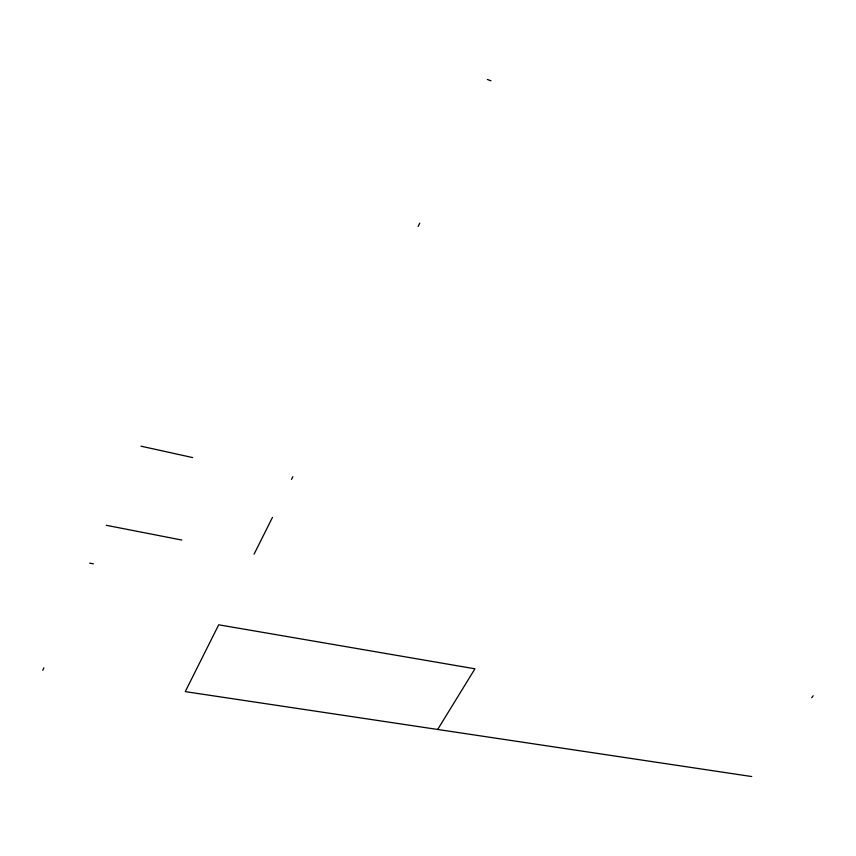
<?xml version="1.0" encoding="UTF-8"?>
<svg xmlns="http://www.w3.org/2000/svg" width="856" height="856" viewBox="0 0 856 856"><rect width="100%" height="100%" fill="white"/><g stroke="black" fill="none" stroke-linecap="round" stroke-linejoin="round"><path stroke-width="1.28" d="M42.8 670.28L43.87 667.83M254.061 554.164L272.476 517.377M291.489 479.414L292.87 476.664M418.135 226.444L419.782 223.138M437.673 729.462L474.941 668.803L218.708 624.794L185.249 691.627L751.718 776.542M811.691 697.747L813.2 695.757M89.719 563.13L93.358 563.804M106.294 525.295L181.825 540.05M140.951 446.169L192.675 457.586M487.332 79.458L491.034 80.817"/></g></svg>
